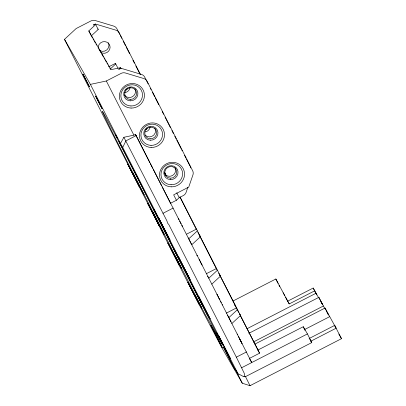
<?xml version="1.0" encoding="UTF-8"?>
<svg xmlns="http://www.w3.org/2000/svg" width="406" height="406" viewBox="0 0 406 406"><rect width="100%" height="100%" fill="white"/><g stroke="black" fill="none" stroke-linecap="round" stroke-linejoin="round"><path stroke-width="0.61" d="M309.113 338.528L334.666 325.394L341.507 338.67L250.025 385.7L242.291 383.218L235.191 368.947L238.114 373.992C240.235 374.144 243.849 377.92 245.731 376.291M187.836 187.313L186.121 192.302A5.745 5.527 -29.9 0 1 183.238 195.601L179.224 197.666L176.412 200.265L170.535 203.289L162.192 186.902M244.057 376.585L244.524 374.718L244.229 373.226L236.353 357.163L168.947 224.797L167.541 223.011L166.942 220.915L123.876 137.284L133.904 135.152L135.437 134.361L136.147 135.599L251.73 362.563L249.36 358.442L259.581 353.184L239.809 314.361M238.114 373.992L122.734 147.383L125.926 140.852L136.147 135.599M122.734 147.383L120.48 143.46L123.876 137.284M242.291 383.218L221.397 346.881L194.672 295.959L64.493 39.336L76.161 28.537L90.908 20.955A5.745 5.527 -29.9 0 1 95.258 20.539L113.65 26.08A5.745 5.527 -29.9 0 1 116.918 28.79L119.785 34.419M95.395 23.984L98.216 29.46L91.304 35.86L88.797 30.937L95.709 24.533L95.395 23.984L93.278 25.076A5.745 5.527 -29.9 0 1 94.03 24.751M110.239 69.04L115.766 63.92L115.451 63.372L108.996 66.691M179.949 196.819L197.387 230.836L188.744 238.84L188.176 237.845M197.387 230.836L200.397 236.744L191.754 244.747L189.018 239.373M208.801 278.222L217.443 270.223L199.407 235.028L200.397 236.744M211.81 284.134L220.453 276.131L217.443 270.223M220.453 276.131L219.463 274.415L237.5 309.611L228.857 317.609L231.05 321.907M231.867 323.516L240.509 315.518L237.5 309.611M64.493 39.336L90.396 84.382L106.326 80.992L121.074 73.41A5.745 5.527 -29.9 0 1 125.424 72.994L143.81 78.541A5.745 5.527 -29.9 0 1 147.084 81.251L192.642 170.713A5.745 5.527 -29.9 0 1 192.916 174.966L188.734 187.1L173.656 194.85L176.412 200.265M162.963 213.317L173.184 208.06M186.714 234.1L196.397 229.121M206.238 273.761L216.459 268.508M233.085 300.978L275.847 278.993L289.214 303.927L314.767 290.787L318.761 298.014M226.294 313.148L236.515 307.89M286.504 298.973L287.636 301.176L313.188 288.042L314.767 290.787M247.092 328.687L316.02 293.249M248.807 333.356L318.857 297.344L324.592 308.154M253.314 342.035L323.364 306.017M254.963 344.07L325.013 308.052L335.919 327.855L334.666 325.394M236.353 357.163L246.574 351.911M257.688 350.155L303.267 326.723L307.433 333.92L311.778 342.583L245.742 376.514M304.865 329.408L329.525 316.731M241.509 367.816L307.433 333.92M310.692 341.279L336.244 328.139M148.149 83.885L144.714 77.13A5.745 5.527 -29.9 0 0 141.445 74.42L123.054 68.878A5.745 5.527 -29.9 0 0 118.704 69.294L120.821 68.203L120.506 67.655L111.066 69.659L88.797 30.937M341.507 338.67L338.822 334.026M311.778 342.583L309.57 338.761M182.385 226.436L181.954 225.69M249.847 385.421L250.025 385.7L245.32 376.266M320.892 301.724L322.415 304.373L319.405 298.466M327.043 312.417L328.576 315.081L325.013 308.052M283.144 292.807L284.038 294.36M287.636 301.176L289.214 303.927M97.902 28.907L98.216 29.46M91.619 36.403L92.558 38.042M93.187 39.133L93.811 40.224M94.441 41.316L95.38 42.95M96.009 44.041L96.638 45.132M98.831 48.948L100.713 52.222M101.652 53.856L103.535 57.129M104.164 58.22L104.789 59.312M105.418 60.403L106.357 62.042M106.986 63.133L107.615 64.219M108.554 65.858L109.184 66.949M109.808 68.041L110.437 69.132M197.879 232.369L216.87 269.711M234.983 305.231L235.724 306.52L218.677 273.04M237.749 310.712L238.733 312.427M239.525 313.802L240.509 315.518M259.581 353.184L240.164 315.239M207.664 276.242L208.517 277.729M227.436 315.132L228.573 317.116M284.337 294.883L284.626 295.406M197.052 255.288L197.357 255.836M217.413 295.223L216.987 294.477L217.296 295.167M237.17 334.057L237.474 334.605M208.222 316.507L208.511 317.03M241.666 342.984L242.128 343.846M217.88 296.086L218.469 297.207M207.781 315.685L206.573 313.381M285.631 297.293L286.276 298.532M178.351 218.433L179.031 219.732M200.285 261.789L200.96 263.093M238.525 336.589L239.2 337.893M240.626 340.994L241.078 341.862M279.029 285.235L279.714 286.56M199.087 259.119L199.803 260.51M219.144 298.506L219.864 299.897M239.444 338.355L240.393 340.208M239.682 339.172L240.398 340.563M206.344 312.94L118.912 141.425M316.705 294.944L313.188 288.042M179.746 221.123L181.112 223.797M200.041 260.972L200.513 261.895M275.847 278.993L278.074 283.368M150.443 88.386L151.017 89.508M152.448 92.324L154.742 96.826M155.315 97.947L158.751 104.702M162.192 111.452L163.623 114.269M165.059 117.08L170.5 127.768M171.936 130.585L173.367 133.396M174.798 136.208L176.229 139.025M176.803 140.151L181.101 148.591M181.675 149.712L182.248 150.839M184.542 155.341L185.973 158.152M186.547 159.279L189.988 166.034M140.491 74.552L119.288 32.911A5.745 5.527 -29.9 0 0 116.014 30.201L97.628 24.659A5.745 5.527 -29.9 0 0 94.816 24.533M120.354 35.545L121.79 38.357M123.221 41.173L125.515 45.675M126.088 46.797L129.524 53.551M132.965 60.301L134.396 63.113M135.827 65.929L140.126 74.369M120.506 67.655L121.064 68.751M115.451 63.372L117.994 68.299M180.01 197.118L196.54 229.791M234.739 304.804L237.474 310.174M176.742 192.794L179.224 197.666M164.669 172.667L166.09 175.448M164.729 172.961L166.15 175.747M135.437 134.361L149.824 162.608M150.398 163.74L152.702 168.262M153.275 169.388L161.618 185.775M106.326 80.992L133.904 135.152M90.396 84.382L120.48 143.46M240.631 340.67L241.834 343.06M220.57 301.282L221.224 302.572M218.261 297.111L218.915 298.4M319.223 298.095L318.857 297.344M201.168 263.184L202.132 265.128M115.334 134.305L117.542 138.71M304.987 330.372L303.267 326.723M222.189 304.515L222.437 305.038M196.991 255.257L197.24 255.78M182.076 225.741L182.324 226.269M98.181 48.278A6.034 5.801 -29.9 0 1 104.87 41.62A6.034 5.801 -29.9 0 1 109.716 49.319A6.034 5.801 -29.9 0 1 100.789 52.43M130.082 87.544A6.034 5.801 -29.9 0 1 124.297 92.69M150.144 126.931A6.034 5.801 -29.9 0 1 145.389 131.935M108.382 42.772A6.034 5.801 -29.9 0 1 99.683 50.506M134.914 88.914A6.034 5.801 -29.9 0 1 132.412 96.714A6.034 5.801 -29.9 0 1 124.429 94.872M127.728 88.437A6.034 5.801 -29.9 0 1 125.708 90.086M154.97 128.301A6.034 5.801 -29.9 0 1 145.104 135.061M190.272 166.592A5.745 5.527 -29.9 0 1 190.749 167.957M175.027 167.688A6.034 5.801 -29.9 0 1 172.525 175.488A6.034 5.801 -29.9 0 1 164.547 173.641M147.063 128.585A6.034 5.801 -29.9 0 1 145.764 129.473M83.037 74.257L82.885 74.024L89.452 86.803L83.037 74.257M95.669 96.232L95.522 95.999L102.089 108.772L95.669 96.232M127.986 164.562L127.723 164.151L139.278 186.638L127.986 164.562M132.721 172.804L132.463 172.388L144.013 194.88L132.721 172.804M154.041 209.882L153.783 209.466L165.338 231.958L154.041 209.882M158.782 218.118L158.518 217.707L170.073 240.195L158.782 218.118M148.043 203.949L147.779 203.538L159.335 226.025L148.043 203.949M152.778 212.191L152.519 211.775L164.075 234.262L152.778 212.191M174.098 249.269L173.839 248.853L185.395 271.34L174.098 249.269M178.838 257.505L178.574 257.094L190.13 279.582L178.838 257.505M168.099 243.336L167.835 242.925L179.391 265.412L168.099 243.336M175.219 256.252L175.072 256.019L181.634 268.797L175.219 256.252M198.894 296.893L198.635 296.481L210.186 318.969L198.894 296.893M196.54 293.33L196.392 293.096L202.954 305.87L196.54 293.33M188.156 282.723L187.897 282.307L199.447 304.799L188.156 282.723M195.276 295.639L195.129 295.406L201.691 308.179L195.276 295.639M218.951 336.28L218.692 335.863L230.248 358.356L218.951 336.28M216.596 332.717L216.449 332.484L223.011 345.257L216.596 332.717M211.029 325.592L210.765 325.181L222.321 347.668L211.029 325.592M222.097 344.258L205.213 314.548L137.573 181.756A66.376 0.893 62.8 0 1 103.642 113.304A66.376 0.893 62.8 0 1 153.838 210.044L222.097 344.258M223.66 347.566L223.401 347.15L234.952 369.638L223.66 347.566M130.25 99.45A6.034 5.801 -29.9 0 0 136.02 90.837A6.034 5.801 -29.9 0 0 125.693 90.497A6.034 5.801 -29.9 0 0 130.25 99.45M130.331 100.84A7.186 6.907 -29.9 0 0 137.198 90.584A7.186 6.907 -29.9 0 0 124.901 90.183A7.186 6.907 -29.9 0 0 130.331 100.84M150.387 140.227A7.186 6.907 -29.9 0 0 157.259 129.971A7.186 6.907 -29.9 0 0 144.962 129.57A7.186 6.907 -29.9 0 0 150.387 140.227M170.444 179.614A7.186 6.907 -29.9 0 0 177.315 169.358A7.186 6.907 -29.9 0 0 165.019 168.957A7.186 6.907 -29.9 0 0 170.444 179.614M150.306 138.837A6.034 5.801 -29.9 0 0 156.077 130.225A6.034 5.801 -29.9 0 0 145.749 129.884A6.034 5.801 -29.9 0 0 150.306 138.837M170.363 178.224A6.034 5.801 -29.9 0 0 176.133 169.606A6.034 5.801 -29.9 0 0 165.805 169.272A6.034 5.801 -29.9 0 0 170.363 178.224M171.185 186.836A12.642 12.155 -29.9 0 0 183.273 168.784A12.642 12.155 -29.9 0 0 161.634 168.074A12.642 12.155 -29.9 0 0 171.185 186.836M151.128 147.449A12.642 12.155 -29.9 0 0 163.217 129.397A12.642 12.155 -29.9 0 0 141.577 128.687A12.642 12.155 -29.9 0 0 151.128 147.449M131.072 108.062A12.642 12.155 -29.9 0 0 143.161 90.01A12.642 12.155 -29.9 0 0 121.521 89.3A12.642 12.155 -29.9 0 0 131.072 108.062M171.063 184.75A10.921 10.495 -29.9 0 0 181.507 169.16A10.921 10.495 -29.9 0 0 162.816 168.546A10.921 10.495 -29.9 0 0 171.063 184.75M151.007 145.363A10.921 10.495 -29.9 0 0 161.446 129.773A10.921 10.495 -29.9 0 0 142.755 129.164A10.921 10.495 -29.9 0 0 151.007 145.363M130.95 105.976A10.921 10.495 -29.9 0 0 141.389 90.386A10.921 10.495 -29.9 0 0 122.698 89.777A10.921 10.495 -29.9 0 0 130.95 105.976"/></g></svg>
